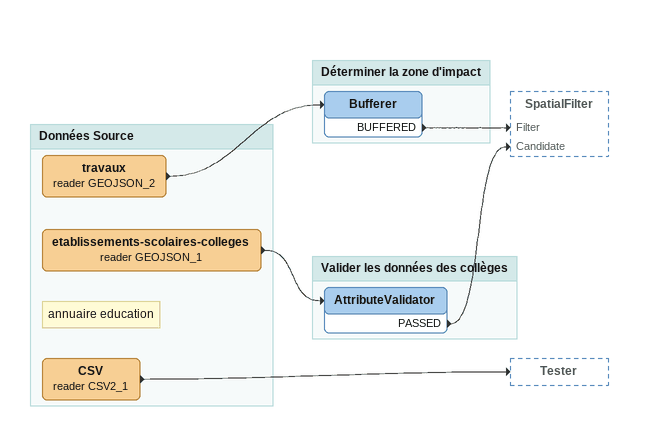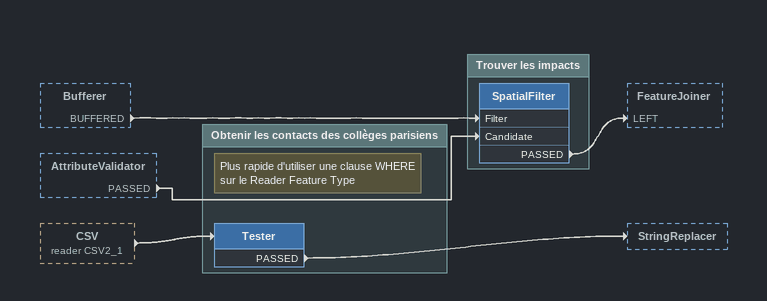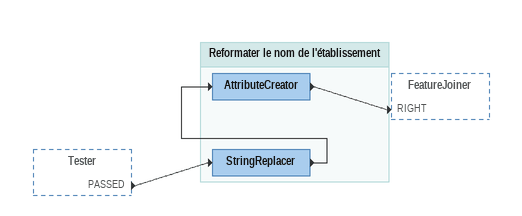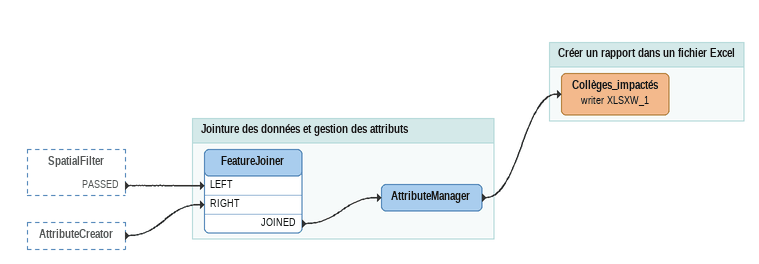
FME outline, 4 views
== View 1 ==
Bookmark: Données Source
travaux (reader GEOJSON_2)
    -> Bufferer
etablissements-scolaires-colleges (reader GEOJSON_1)
    -> AttributeValidator
Note: annuaire education
CSV (reader CSV2_1)
    -> Tester

Bookmark: Déterminer la zone d'impact
Bufferer
    BUFFERED -> SpatialFilter [Filter]

Bookmark: Valider les données des collèges
AttributeValidator
    PASSED -> SpatialFilter [Candidate]

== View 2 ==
Bufferer [outside]
    BUFFERED -> SpatialFilter [Filter]
AttributeValidator [outside]
    PASSED -> SpatialFilter [Candidate]
CSV (reader CSV2_1) [outside]
    -> Tester

Bookmark: Trouver les impacts
SpatialFilter
    PASSED -> FeatureJoiner [LEFT]

Bookmark: Obtenir les contacts des collèges parisiens
Note: Plus rapide d'utiliser une clause WHERE sur le Reader Feature Type
Tester
    PASSED -> StringReplacer

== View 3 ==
Tester [outside]
    PASSED -> StringReplacer

Bookmark: Reformater le nom de l'établissement
StringReplacer
    -> AttributeCreator
AttributeCreator
    -> FeatureJoiner [RIGHT]

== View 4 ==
SpatialFilter [outside]
    PASSED -> FeatureJoiner [LEFT]
AttributeCreator [outside]
    -> FeatureJoiner [RIGHT]

Bookmark: Jointure des données et gestion des attributs
FeatureJoiner
    JOINED -> AttributeManager
AttributeManager
    -> Collèges_impactés (writer XLSXW_1)

Bookmark: Créer un rapport dans un fichier Excel
Collèges_impactés (writer XLSXW_1)
